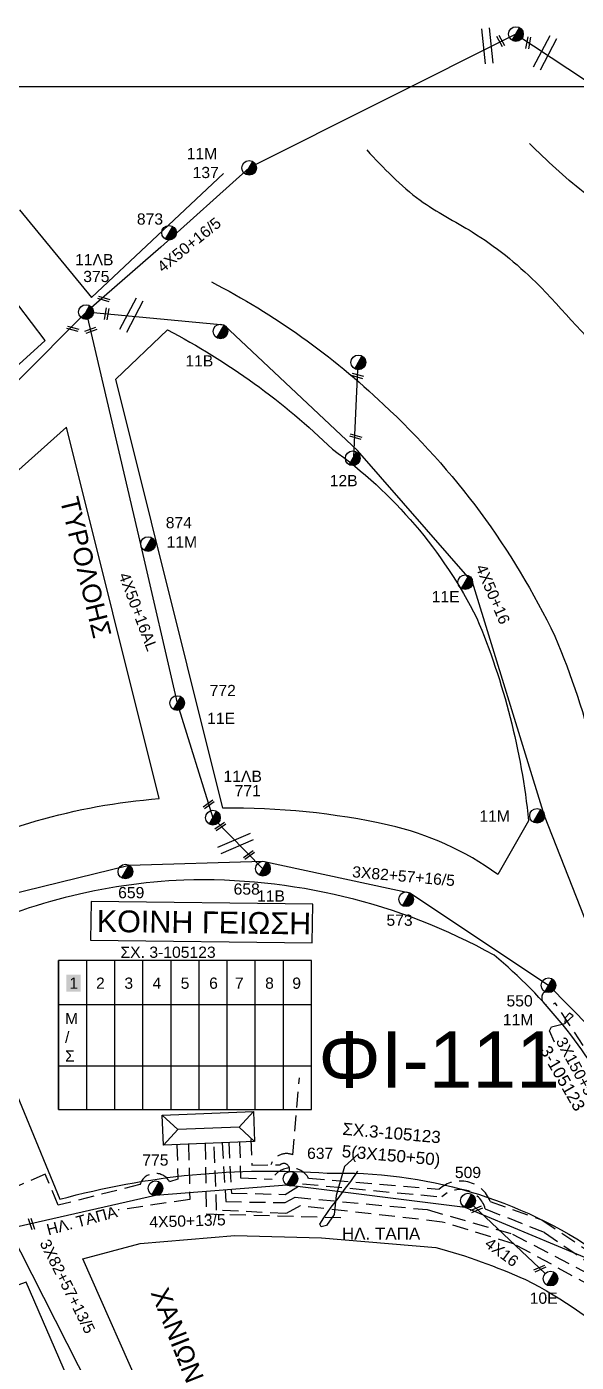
# Model space of a CAD drawing. Header units: millimetres. Extents: x 7453 to 9570, y 777 to 1872.
# Drawn here: x 8029 to 8117, y 1658.1 to 1872.3 of the extents above; entities that cross this region are included whole.
import ezdxf
from ezdxf.enums import TextEntityAlignment as Align

# ---------------------------------------------------------------- set-up
doc = ezdxf.new("R2010")
doc.units = ezdxf.units.MM
doc.linetypes.add('DASHED', pattern=[19.05, 12.7, -6.35])
for name, color, linetype in [('Άγνωστα', 7, 'Continuous'), ('Ασφαλειοκιβώτια Χ.Τ 9 αναχωρήσεων', 7, 'Continuous'), ('Γυμνά εναέρια ΧΤ (3Φ)   4x50AL', 7, 'Continuous'), ('Γυμνά εναέρια ΧΤ και ΦΟΠ (3Φ)   4x50+16AL', 7, 'Continuous'), ('Εναέρια παροχή ΧΤ 4x16', 7, 'SYN_LINE'), ('Επιγραφές - Σχήματα', 7, 'Continuous'), ('Καλώδια ΧΤ   3x150+50AL', 7, 'DASHED'), ('Μηχανική τομή', 7, 'Continuous'), ('Στύλος ΦΜ', 7, 'Continuous'), ('Στύλος ΦΜ @ 1', 7, 'Continuous'), ('Τομή', 7, 'Continuous'), ('Υποσταθμός πόλεως', 7, 'Continuous'), ('Υπόβαθρο ΔΕΗ', 7, 'Continuous')]:
    doc.layers.add(name, color=color, linetype=linetype)
doc.styles.get("Standard").update_dxf_attribs({"font": 'ARIAL.TTF'})
doc.linetypes.add('SYN_LINE', pattern='A,0.5,-0.0001,["/\\/\\/\\/",Standard,S=0.1,R=0,X=0,Y=-0.05],-0.25', length=0.7501)

# ---------------------------------------------------------------- blocks, each defined once
blk = doc.blocks.new('ΥΠΑΡΧΩΝ ΤΣΙΜΕΝΤΕΝΙΟΣ ΣΤΥΛΟΣ')
at = {"layer": 'Στύλος ΦΜ'}
blk.add_hatch(color=7, dxfattribs=at).paths.add_polyline_path([(-1.29, -2.28, 0.574793), (2.62, 0, 0.268822), (1.3, 2.27)])
at = {"layer": 'Στύλος ΦΜ', "color": 7}
blk.add_line((-1.29, -2.28), (1.3, 2.27), dxfattribs=at)
blk.add_circle((0, 0), 2.62, dxfattribs=at)
at = {"layer": 'Στύλος ΦΜ', "flags": 4}
for tag, p in [('ΑΡΙΘΜΟΣ', (-4.68, 8.05)), ('ΤΥΠΟΣ', (-4.91, 3.03))]:
    blk.add_attdef(tag, p, '', height=4, dxfattribs=at)
blk = doc.blocks.new('ΥΠΟΣΤΑΘΜΟΣ ΠΟΛΕΩΣ')
at = {"layer": 'Υποσταθμός πόλεως', "linetype": 'Continuous', "ltscale": 40}
blk.add_lwpolyline([(-8.57, 2.82), (8.57, 2.82), (8.57, -2.82), (-8.57, -2.82)], close=True, dxfattribs=at)
for points in [[(-5.75, 0), (-8.57, 2.82)], [(5.75, 0), (8.57, 2.82)], [(-8.57, -2.82), (-5.75, 0)], [(-5.75, 0), (5.75, 0)], [(8.57, -2.82), (5.75, 0)]]:
    blk.add_lwpolyline(points, dxfattribs=at)
at = {"layer": 'Υποσταθμός πόλεως', "linetype": 'SYN_LINE', "ltscale": 40, "flags": 1}
for tag, p in [('ΜΕΤΑΣΧΗΜΑΤΙΣΜΟΣ', (10.6, 2.39)), ('ΙΣΧΥΣ', (10.58, -0.41)), ('ΑΡΙΘΜΟΣ', (10.7, -3.13))]:
    blk.add_attdef(tag, p, '', height=1.8, dxfattribs=at)
blk = doc.blocks.new('ΑΣΦΑΛΕΙΟΚΙΒΩΤΙΟ ΥΠΟΣΤΑΘΜΟΥ 9A ΑΝΑΧΩΡΗΣΕΩΝ')
at = {"layer": 'Ασφαλειοκιβώτια Χ.Τ 9 αναχωρήσεων', "ltscale": 40}
for p, q in [((0, 0), (0, 23.91)), ((4.5, 0), (4.5, 23.91)), ((9, 0), (9, 23.91)), ((13.5, 0), (13.5, 23.91)), ((18, 0), (18, 23.91)), ((22.5, 0), (22.5, 23.91)), ((27, 0), (27, 23.91)), ((31.5, 0), (31.5, 23.91)), ((36, 0), (36, 23.91)), ((0, 16.87), (40.5, 16.87)), ((0, 7.04), (40.5, 7.04))]:
    blk.add_line(p, q, dxfattribs=at)
at = {"layer": 'Ασφαλειοκιβώτια Χ.Τ 9 αναχωρήσεων'}
blk.add_lwpolyline([(40.5, 0), (40.5, 23.91), (0, 23.91), (0, 0)], close=True, dxfattribs=at)
for s, p in [('1', (1.71, 19.38)), ('2', (5.99, 19.38)), ('3', (10.53, 19.38)), ('4', (15.04, 19.38)), ('5', (19.55, 19.38)), ('6', (24.11, 19.38)), ('7', (28.24, 19.38)), ('8', (33.08, 19.38)), ('9', (37.43, 19.38))]:
    blk.add_text(s, height=1.8, dxfattribs=at).set_placement(p)
at = {"layer": 'Ασφαλειοκιβώτια Χ.Τ 9 αναχωρήσεων', "ltscale": 40}
for tag, height, rotation, p in [('ΟΝΟΜΑ', 2.5, 0.6514, (19.14, 25.35)), ('ΚΕΙΜΕΝΟ 1', 1, 90, (2.42, 3.84)), ('ΚΕΙΜΕΝΟ 2', 1, 90, (6.78, 3.84)), ('ΚΕΙΜΕΝΟ 3', 1, 90, (11.38, 3.84)), ('ΚΕΙΜΕΝΟ 4', 1, 90, (15.86, 3.84)), ('ΚΕΙΜΕΝΟ 5', 1, 90, (20.28, 3.84)), ('ΚΕΙΜΕΝΟ 6', 1, 90, (24.74, 3.84)), ('ΚΕΙΜΕΝΟ 7', 1, 90, (29.28, 3.84)), ('ΚΕΙΜΕΝΟ 8', 1, 90, (33.65, 3.84)), ('ΚΕΙΜΕΝΟ 9', 1, 90, (38.21, 3.84)), ('ΣΧ', 1, 0.6514, (20.24, -0.85))]:
    blk.add_attdef(tag, text='', height=height, rotation=rotation, dxfattribs=at).set_placement(p, align=Align.MIDDLE_CENTER)
blk = doc.blocks.new('ΜΗΧΑΝΙΚΗ ΤΟΜΗ')
at = {"layer": 'Μηχανική τομή', "ltscale": 40}
for p, q in [((-1.89, 0.78), (1.89, 0.78)), ((1.89, 0), (-1.89, 0))]:
    blk.add_line(p, q, dxfattribs=at)
blk = doc.blocks.new('ΤΟΜΗ')
at = {"layer": 'Τομή', "ltscale": 40}
for p, q in [((-5.68, 0), (5.68, 0)), ((5.68, -2.33), (-5.68, -2.33))]:
    blk.add_line(p, q, dxfattribs=at)

msp = doc.modelspace()

# ---------------------------------------------------------------- hatches: boundary and pattern name
at = {"layer": 'Ασφαλειοκιβώτια Χ.Τ 9 αναχωρήσεων'}
for color in [151, 2, 6, 27, 30, 62]:
    msp.add_hatch(color=color, dxfattribs=at).paths.add_polyline_path([(8035.33, 1717.54), (8037.63, 1717.54), (8037.63, 1720.25), (8035.33, 1720.25)])

# ---------------------------------------------------------------- linework, layer by layer
at = {"layer": 'Άγνωστα', "color": 62, "linetype": 'DASHED', "ltscale": 0.2}
msp.add_line((8071.58, 1691.36), (8072.64, 1703.72), dxfattribs=at)
at = {"layer": 'Άγνωστα', "color": 27}
msp.add_lwpolyline([(8008.5, 1723.35), (8023.12, 1732.35), (8045.36, 1737.81), (8066.78, 1738.43), (8090.33, 1733.37), (8112.56, 1718.55), (8129.3, 1701.56)], dxfattribs=at)
at = {"layer": 'Άγνωστα', "linetype": 'DASHED', "ltscale": 0.2}
msp.add_lwpolyline([(8054.87, 1693.07), (8055.09, 1684.19), (8043.6, 1682.52)], dxfattribs=at)
at = {"layer": 'Άγνωστα', "color": 62, "linetype": 'DASHED', "ltscale": 0.2}
msp.add_lwpolyline([(8064.88, 1693.83), (8065.03, 1689.71), (8069.56, 1689.75)], dxfattribs=at)
at = {"layer": 'Άγνωστα', "color": 151}
msp.add_lwpolyline([(8026.09, 1679.48), (8039.06, 1653.9), (8050.1, 1625.45)], dxfattribs=at)
at = {"layer": 'Άγνωστα', "color": 62, "linetype": 'DASHED', "ltscale": 0.2}
for centre, radius, start, end in [((8070.57, 1688.94), 2.62, 67.173, 162.3386), ((8070.15, 1689.05), 0.921, 336.2951, 129.8871)]:
    msp.add_arc(centre, radius, start, end, dxfattribs=at)
at = {"layer": 'Γυμνά εναέρια ΧΤ (3Φ)   4x50AL', "color": 62}
msp.add_lwpolyline([(8131.41, 1669.44), (8099.21, 1682.93), (8070.65, 1686.5), (8049.59, 1684.83), (8026.1, 1679.48)], dxfattribs=at)
at = {"layer": 'Γυμνά εναέρια ΧΤ και ΦΟΠ (3Φ)   4x50+16AL', "color": 151}
for points in [[(8107.35, 1871.09), (8064.6, 1849.63), (8050.44, 1836.9), (8038.47, 1826.51), (8027.5, 1815.43), (8015.16, 1803.85), (7995.03, 1786.38)], [(8038.46, 1826.51), (8047.26, 1789.03), (8053.07, 1763.81), (8058.79, 1745.43), (8066.81, 1737.25)]]:
    msp.add_lwpolyline(points, dxfattribs=at)
at = {"layer": 'Γυμνά εναέρια ΧΤ και ΦΟΠ (3Φ)   4x50+16AL', "color": 1}
msp.add_lwpolyline([(8107.35, 1871.09), (8138.14, 1850.72), (8172.92, 1828.75), (8199.63, 1811.26), (8240.03, 1782.93), (8257.41, 1770.17), (8278.52, 1755.8)], dxfattribs=at)
at = {"layer": 'Γυμνά εναέρια ΧΤ και ΦΟΠ (3Φ)   4x50+16AL', "color": 30}
for points in [[(8129.3, 1701.56), (8111.9, 1745.72), (8100.4, 1783.19), (8081.95, 1804.32), (8060.59, 1824.42), (8038.46, 1826.51)], [(8081.36, 1803.3), (8082.09, 1818.44)]]:
    msp.add_lwpolyline(points, dxfattribs=at)
at = {"layer": 'Εναέρια παροχή ΧΤ 4x16', "color": 85, "linetype": 'Continuous', "ltscale": 20}
msp.add_lwpolyline([(8099.66, 1684.02), (8112.03, 1672.32)], dxfattribs=at)
at = {"layer": 'Επιγραφές - Σχήματα'}
msp.add_lwpolyline([(7491.72, 779.23), (9463.63, 779.23), (9463.63, 1862.62), (7491.72, 1862.62)], close=True, dxfattribs=at)
at = {"layer": 'Επιγραφές - Σχήματα', "color": 190}
msp.add_lwpolyline([(8039.19, 1725.8), (8074.7, 1725.37), (8074.78, 1731.54), (8039.27, 1731.97)], close=True, dxfattribs=at)
at = {"layer": 'Επιγραφές - Σχήματα', "ltscale": 20}
for points in [[(8113.5, 1709.42), (8112.7, 1711.23), (8113.02, 1711.91), (8115.19, 1712.4), (8116.49, 1713.65), (8115.94, 1714.1), (8115.24, 1713.35), (8115.19, 1712.35)], [(8082.14, 1691.52), (8079.85, 1689.5), (8078.55, 1684.86), (8078.22, 1681.79), (8076.98, 1680.03), (8076.13, 1679.83), (8075.93, 1680.23), (8076.59, 1681.27), (8077.76, 1682.97), (8078.87, 1684.34), (8080.05, 1686.04), (8080.9, 1687.08), (8082.01, 1688.72)]]:
    msp.add_lwpolyline(points, dxfattribs=at)
at = {"layer": 'Καλώδια ΧΤ   3x150+50AL', "color": 27, "ltscale": 0.2}
msp.add_lwpolyline([(8063.07, 1693.41), (8063.22, 1687.67), (8068.31, 1687.48, -0.595168), (8074.12, 1687.6), (8095.02, 1685.83, -0.525898), (8103.23, 1683.9), (8111.51, 1680.93), (8120.67, 1674.78), (8126.08, 1677.41), (8124.4, 1699.34), (8113.62, 1715.73, -1.12348), (8111.98, 1717.53, 37.89907)], format="xyb", dxfattribs=at)
at = {"layer": 'Καλώδια ΧΤ   3x150+50AL', "color": 2, "ltscale": 0.2}
msp.add_lwpolyline([(8093.12, 1682.57), (8106.81, 1678.66), (8120.11, 1671.7), (8126.28, 1674.89), (8127.86, 1677.53), (8132.5, 1677.79), (8130.59, 1700.71), (8149.34, 1701.21, 0.564841), (8155.15, 1701.54), (8168.11, 1704.3), (8177.71, 1704.7, 0.778075), (8179.09, 1704.95)], format="xyb", dxfattribs=at)
at = {"layer": 'Καλώδια ΧΤ   3x150+50AL', "color": 30, "ltscale": 0.2}
msp.add_lwpolyline([(8061.32, 1693.34), (8061.76, 1685.24), (8070.36, 1685.01), (8073.15, 1686.71), (8095.47, 1684.61, -0.570257), (8102.43, 1682.71), (8111.9, 1678.92), (8120.43, 1673.06), (8126.1, 1676.17), (8127.12, 1678.66), (8129.74, 1679.06), (8127.97, 1700.07), (8128.2, 1701.12)], format="xyb", dxfattribs=at)
at = {"layer": 'Καλώδια ΧΤ   3x150+50AL', "color": 151, "ltscale": 0.2}
msp.add_lwpolyline([(8053.03, 1692.99), (8053.17, 1687.48), (8051.86, 1687.05, 0.648896), (8047.1, 1686.61), (8034.01, 1683.27), (8031.94, 1688.28), (8025.6, 1685.49)], format="xyb", dxfattribs=at)
at = {"layer": 'Καλώδια ΧΤ   3x150+50AL', "ltscale": 0.2}
msp.add_lwpolyline([(8057.56, 1693.18), (8057.72, 1681.88), (8080.39, 1681.29)], dxfattribs=at)
at = {"layer": 'Καλώδια ΧΤ   3x150+50AL', "color": 6, "ltscale": 0.2}
msp.add_lwpolyline([(8132.29, 1671.6), (8132.29, 1676.22), (8128.24, 1676.25), (8126.57, 1673.88), (8119.71, 1670.16), (8106.96, 1677.11), (8095.52, 1680.59), (8072.77, 1683.17), (8070.48, 1681.95), (8059.39, 1682.48), (8058.97, 1693.24)], dxfattribs=at)
at = {"layer": 'Καλώδια ΧΤ   3x150+50AL', "color": 2, "ltscale": 0.2}
msp.add_lwpolyline([(8060.29, 1693.29), (8060.85, 1683.86), (8070.35, 1683.7), (8071.96, 1684.56), (8093.12, 1682.57)], dxfattribs=at)
at = {"layer": 'Υπόβαθρο ΔΕΗ'}
for points in [[(8025.94, 1825.94), (8006.85, 1849.87), (8001.72, 1850.08), (7973.93, 1822.24), (7986.32, 1793.37), (7995.36, 1788.72), (8031.94, 1821.95), (8009.95, 1850.83)], [(8027.81, 1842.9), (8039.35, 1828.86), (8060.5, 1848.71)]]:
    msp.add_lwpolyline(points, dxfattribs=at)
for points in [[(8058.57, 1831.33, -0.072149), (8086.12, 1811.69, -0.094892), (8113.56, 1774.55, -0.086519), (8122.99, 1734.62, 0.217618), (8152.97, 1711.61, -0.088105), (8193.92, 1713.7, -0.08836), (8228.99, 1701.22, -0.076803), (8243.13, 1691.3, 1.455419)], [(8060.37, 1746.95), (8043.22, 1815.76), (8051.5, 1823.67, -0.071772), (8077.96, 1804.52, -0.121064), (8101.06, 1777.44, -0.074543), (8109.36, 1744.94), (8104.44, 1736.33, 0.100744), (8086.92, 1744.25, 0.057501), (8060.37, 1746.95, 1.034507)], [(8050.2, 1748.49), (8035.35, 1808.07), (7995.75, 1772.68), (8011.91, 1737.37, -0.102976), (8050.2, 1748.49, 1.715577)], [(8017.08, 1725.95), (8034.28, 1684.24, -0.085442), (8077.12, 1688.42, -0.159816), (8120.74, 1675.51), (8125.6, 1678.75), (8123.56, 1698.93, 0.099243), (8103.84, 1723.38, 0.13473), (8054.13, 1735.41, 0.104945), (8017.08, 1725.95, 5.010641)], [(8125.52, 1659.81), (8115.68, 1627.48, 0.036757), (8092.32, 1631.68, 0.003092), (8071.62, 1629.96), (8058.55, 1628.09), (8037.96, 1674.7), (8047.12, 1677.17), (8062.32, 1678.4), (8076.2, 1678.03), (8094.53, 1676.51, -0.038755), (8108.86, 1671.37, -0.0679), (8125.52, 1659.81, -0.522488)], [(8001.51, 1548.45), (8028.03, 1562.36, -0.12574), (8023.67, 1587.36, -0.125283), (8030.67, 1609.49, -0.105342), (8048.07, 1626.68), (8028.85, 1670.95, 0.094312), (8009.62, 1659.85, 0.064025), (7988.92, 1638, 0.040658), (7980.75, 1620.67, 0.058333), (7981.62, 1594.26, 0.139965), (7990.67, 1563.81, 0.109852), (8001.51, 1548.45, 59.67813)]]:
    msp.add_lwpolyline(points, format="xyb", dxfattribs=at)
for points in [[(8271.62, 1733.43), (8267.04, 1735.08), (8258.85, 1735.95), (8250.92, 1738.88), (8235.3, 1752.67), (8229.74, 1758.82), (8222.87, 1770.14), (8216.97, 1777.3), (8206.68, 1783.47), (8194.35, 1790.72), (8185.68, 1800.48), (8176.37, 1810.13), (8148.77, 1828.02), (8133.02, 1836.85), (8118.14, 1845.78), (8109.5, 1853.55)], [(8083.45, 1852.5), (8092, 1844.44), (8100.35, 1839.35), (8110.53, 1831.29), (8123.78, 1817.95), (8147.71, 1805.54), (8167.4, 1793.35), (8176.55, 1789.3), (8183.17, 1784.11), (8188.74, 1782.77), (8187.5, 1778.07), (8190.18, 1775.67), (8197.96, 1773.84), (8197.73, 1772.31), (8204.49, 1764.28), (8204.54, 1763.33), (8214.89, 1754.92), (8224.18, 1748.41), (8229.38, 1741.43), (8236.7, 1731.08), (8247.6, 1724.56), (8259.23, 1720.88), (8268.31, 1722.12)]]:
    msp.add_spline(points, degree=3, dxfattribs=at)

# ---------------------------------------------------------------- block references
at = {"layer": 'Ασφαλειοκιβώτια Χ.Τ 9 αναχωρήσεων'}
msp.add_blockref('ΑΣΦΑΛΕΙΟΚΙΒΩΤΙΟ ΥΠΟΣΤΑΘΜΟΥ 9A ΑΝΑΧΩΡΗΣΕΩΝ', (8034.08, 1698.61), dxfattribs=at)
at = {"layer": 'Μηχανική τομή'}
for p, xscale, yscale, zscale, rotation in [((8105.06, 1870.08), 0.4999999999999317, 0.4999999999999317, 0.4999999999999317, 118.8847345014857), ((8109.5, 1869.66), 0.4999999999999231, 0.4999999999999231, 0.4999999999999231, 79.80865647477808), ((8041.39, 1828.8), 0.5000000000000042, 0.5000000000000042, 0.5000000000000042, 164.2329632650218), ((8041.97, 1826.17), 0.4999999999999281, 0.4999999999999281, 0.4999999999999281, 79.80865647477488), ((8036.38, 1824.01), 0.5000000000000042, 0.5000000000000042, 0.5000000000000042, 164.2329632650218), ((8039.3, 1823.39), 0.4999999999999634, 0.4999999999999634, 0.4999999999999634, 20.20367256223767), ((8081.99, 1816.46), 0.5000000000000042, 0.5000000000000042, 0.5000000000000042, 164.2329632650218), ((8081.72, 1806.72), 0.5000000000000042, 0.5000000000000042, 0.5000000000000042, 164.2329632650218), ((8058.23, 1747.41), 0.4999999999999006, 0.4999999999999006, 0.4999999999999006, 34.82683033035863), ((8060.1, 1743.85), 0.4999999999999006, 0.4999999999999006, 0.4999999999999006, 34.82683033035863), ((8064.69, 1739.28), 0.4999999999999472, 0.4999999999999472, 0.4999999999999472, 34.82683033035492), ((8100.94, 1682.8), 0.4999999999997131, 0.4999999999997131, 0.4999999999997131, 203.756178836692), ((8029.55, 1680.21), 0.4999999999997131, 0.4999999999997131, 0.4999999999997131, 288.0422410977092), ((8111.1, 1673.3), 0.4999999999997131, 0.4999999999997131, 0.4999999999997131, 203.756178836692)]:
    msp.add_blockref('ΜΗΧΑΝΙΚΗ ΤΟΜΗ', p, dxfattribs=dict(at, xscale=xscale, yscale=yscale, zscale=zscale, rotation=rotation))
at = {"layer": 'Στύλος ΦΜ @ 1', "ltscale": 40, "xscale": 0.4499999999998181, "yscale": 0.4499999999998181, "zscale": 0.4499999999998181}
for p in [(8107.34, 1871.09), (8082.09, 1818.44)]:
    msp.add_blockref('ΥΠΑΡΧΩΝ ΤΣΙΜΕΝΤΕΝΙΟΣ ΣΤΥΛΟΣ', p, dxfattribs=at)
at = {"layer": 'Στύλος ΦΜ @ 1', "ltscale": 40}
ref = msp.add_blockref('ΥΠΑΡΧΩΝ ΤΣΙΜΕΝΤΕΝΙΟΣ ΣΤΥΛΟΣ', (8064.6, 1849.63), dxfattribs=dict(at, xscale=0.4499999999998181, yscale=0.4499999999998181, zscale=0.4499999999998181))
ref.add_attrib('ΤΥΠΟΣ', '11Μ', (8054.59, 1851.02), dxfattribs={"layer": 'Στύλος ΦΜ', "height": 1.8, "flags": 4})
ref.add_attrib('ΑΡΙΘΜΟΣ', '137', (8055.54, 1847.99), dxfattribs={"layer": 'Στύλος ΦΜ', "height": 1.8, "flags": 4})
ref = msp.add_blockref('ΥΠΑΡΧΩΝ ΤΣΙΜΕΝΤΕΝΙΟΣ ΣΤΥΛΟΣ', (8051.77, 1839.22), dxfattribs=dict(at, xscale=0.4499999999998181, yscale=0.4499999999998181, zscale=0.4499999999998181))
ref.add_attrib('ΑΡΙΘΜΟΣ', '873', (8046.61, 1840.53), dxfattribs={"layer": 'Στύλος ΦΜ', "height": 1.8, "flags": 4})
ref = msp.add_blockref('ΥΠΑΡΧΩΝ ΤΣΙΜΕΝΤΕΝΙΟΣ ΣΤΥΛΟΣ', (8038.46, 1826.51), dxfattribs=dict(at, xscale=0.4499999999998181, yscale=0.4499999999998181, zscale=0.4499999999998181))
ref.add_attrib('ΤΥΠΟΣ', '11ΛΒ', (8036.71, 1834.01), dxfattribs={"layer": 'Στύλος ΦΜ', "height": 1.8, "flags": 4})
ref.add_attrib('ΑΡΙΘΜΟΣ', '375', (8038.02, 1831.32), dxfattribs={"layer": 'Στύλος ΦΜ', "height": 1.8, "flags": 4})
ref = msp.add_blockref('ΥΠΑΡΧΩΝ ΤΣΙΜΕΝΤΕΝΙΟΣ ΣΤΥΛΟΣ', (8060.01, 1823.4), dxfattribs=dict(at, xscale=0.4499999999998181, yscale=0.4499999999998181, zscale=0.4499999999998181))
ref.add_attrib('ΤΥΠΟΣ', '11Β', (8054.38, 1817.78), dxfattribs={"layer": 'Στύλος ΦΜ', "height": 1.8, "flags": 4})
ref = msp.add_blockref('ΥΠΑΡΧΩΝ ΤΣΙΜΕΝΤΕΝΙΟΣ ΣΤΥΛΟΣ', (8081.2, 1803.06), dxfattribs=dict(at, xscale=0.4499999999998181, yscale=0.4499999999998181, zscale=0.4499999999998181))
ref.add_attrib('ΤΥΠΟΣ', '12Β', (8077.51, 1798.58), dxfattribs={"layer": 'Στύλος ΦΜ', "height": 1.8, "flags": 4})
ref = msp.add_blockref('ΥΠΑΡΧΩΝ ΤΣΙΜΕΝΤΕΝΙΟΣ ΣΤΥΛΟΣ', (8048.41, 1789.3), dxfattribs=dict(at, xscale=0.4499999999998181, yscale=0.4499999999998181, zscale=0.4499999999998181))
ref.add_attrib('ΤΥΠΟΣ', '11Μ', (8051.37, 1788.73), dxfattribs={"layer": 'Στύλος ΦΜ', "height": 1.8, "flags": 4})
ref.add_attrib('ΑΡΙΘΜΟΣ', '874', (8051.24, 1791.84), dxfattribs={"layer": 'Στύλος ΦΜ', "height": 1.8, "flags": 4})
ref = msp.add_blockref('ΥΠΑΡΧΩΝ ΤΣΙΜΕΝΤΕΝΙΟΣ ΣΤΥΛΟΣ', (8099.22, 1783.19), dxfattribs=dict(at, xscale=0.4499999999998181, yscale=0.4499999999998181, zscale=0.4499999999998181))
ref.add_attrib('ΤΥΠΟΣ', '11Ε', (8093.84, 1779.97), dxfattribs={"layer": 'Στύλος ΦΜ', "height": 1.8, "flags": 4})
ref = msp.add_blockref('ΥΠΑΡΧΩΝ ΤΣΙΜΕΝΤΕΝΙΟΣ ΣΤΥΛΟΣ', (8053.07, 1763.81), dxfattribs=dict(at, xscale=0.4499999999998181, yscale=0.4499999999998181, zscale=0.4499999999998181))
ref.add_attrib('ΤΥΠΟΣ', '11Ε', (8057.87, 1760.46), dxfattribs={"layer": 'Στύλος ΦΜ', "height": 1.8, "flags": 4})
ref.add_attrib('ΑΡΙΘΜΟΣ', '772', (8058.27, 1764.92), dxfattribs={"layer": 'Στύλος ΦΜ', "height": 1.8, "flags": 4})
ref = msp.add_blockref('ΥΠΑΡΧΩΝ ΤΣΙΜΕΝΤΕΝΙΟΣ ΣΤΥΛΟΣ', (8058.79, 1745.43), dxfattribs=dict(at, xscale=0.4499999999998181, yscale=0.4499999999998181, zscale=0.4499999999998181))
ref.add_attrib('ΤΥΠΟΣ', '11ΛΒ', (8060.49, 1751.17), dxfattribs={"layer": 'Στύλος ΦΜ', "height": 1.8, "flags": 4})
ref.add_attrib('ΑΡΙΘΜΟΣ', '771', (8062.27, 1748.86), dxfattribs={"layer": 'Στύλος ΦΜ', "height": 1.8, "flags": 4})
ref = msp.add_blockref('ΥΠΑΡΧΩΝ ΤΣΙΜΕΝΤΕΝΙΟΣ ΣΤΥΛΟΣ', (8110.73, 1745.72), dxfattribs=dict(at, xscale=0.4499999999998181, yscale=0.4499999999998181, zscale=0.4499999999998181))
ref.add_attrib('ΤΥΠΟΣ', '11Μ', (8101.49, 1744.78), dxfattribs={"layer": 'Στύλος ΦΜ', "height": 1.8, "flags": 4})
ref = msp.add_blockref('ΥΠΑΡΧΩΝ ΤΣΙΜΕΝΤΕΝΙΟΣ ΣΤΥΛΟΣ', (8044.77, 1736.79), dxfattribs=dict(at, xscale=0.4499999999998181, yscale=0.4499999999998181, zscale=0.4499999999998181))
ref.add_attrib('ΑΡΙΘΜΟΣ', '659', (8043.61, 1732.51), dxfattribs={"layer": 'Στύλος ΦΜ', "height": 1.8, "flags": 4})
ref = msp.add_blockref('ΥΠΑΡΧΩΝ ΤΣΙΜΕΝΤΕΝΙΟΣ ΣΤΥΛΟΣ', (8066.81, 1737.25), dxfattribs=dict(at, xscale=0.4499999999998181, yscale=0.4499999999998181, zscale=0.4499999999998181))
ref.add_attrib('ΤΥΠΟΣ', '11Β', (8065.86, 1731.97), dxfattribs={"layer": 'Στύλος ΦΜ', "height": 1.8, "flags": 4})
ref.add_attrib('ΑΡΙΘΜΟΣ', '658', (8062.11, 1733.09), dxfattribs={"layer": 'Στύλος ΦΜ', "height": 1.8, "flags": 4})
ref = msp.add_blockref('ΥΠΑΡΧΩΝ ΤΣΙΜΕΝΤΕΝΙΟΣ ΣΤΥΛΟΣ', (8089.75, 1732.34), dxfattribs=dict(at, xscale=0.4499999999998181, yscale=0.4499999999998181, zscale=0.4499999999998181))
ref.add_attrib('ΑΡΙΘΜΟΣ', '573', (8086.6, 1728.09), dxfattribs={"layer": 'Στύλος ΦΜ', "height": 1.8, "flags": 4})
ref = msp.add_blockref('ΥΠΑΡΧΩΝ ΤΣΙΜΕΝΤΕΝΙΟΣ ΣΤΥΛΟΣ', (8112.56, 1718.55), dxfattribs=dict(at, xscale=0.4499999999998181, yscale=0.4499999999998181, zscale=0.4499999999998181))
ref.add_attrib('ΤΥΠΟΣ', '11Μ', (8105.25, 1712.13), dxfattribs={"layer": 'Στύλος ΦΜ', "height": 1.8, "flags": 4})
ref.add_attrib('ΑΡΙΘΜΟΣ', '550', (8105.83, 1715.16), dxfattribs={"layer": 'Στύλος ΦΜ', "height": 1.8, "flags": 4})
ref = msp.add_blockref('ΥΠΑΡΧΩΝ ΤΣΙΜΕΝΤΕΝΙΟΣ ΣΤΥΛΟΣ', (8071.23, 1687.52), dxfattribs=dict(at, xscale=0.4499999999998181, yscale=0.4499999999998181, zscale=0.4499999999998181))
ref.add_attrib('ΑΡΙΘΜΟΣ', '637', (8073.88, 1690.71), dxfattribs={"layer": 'Στύλος ΦΜ', "height": 1.8, "flags": 4})
ref = msp.add_blockref('ΥΠΑΡΧΩΝ ΤΣΙΜΕΝΤΕΝΙΟΣ ΣΤΥΛΟΣ', (8049.59, 1686), dxfattribs=dict(at, xscale=0.4499999999998181, yscale=0.4499999999998181, zscale=0.4499999999998181))
ref.add_attrib('ΑΡΙΘΜΟΣ', '775', (8047.48, 1689.63), dxfattribs={"layer": 'Στύλος ΦΜ', "height": 1.8, "flags": 4})
ref = msp.add_blockref('ΥΠΑΡΧΩΝ ΤΣΙΜΕΝΤΕΝΙΟΣ ΣΤΥΛΟΣ', (8099.66, 1684.02), dxfattribs=dict(at, xscale=0.4499999999998181, yscale=0.4499999999998181, zscale=0.4499999999998181))
ref.add_attrib('ΑΡΙΘΜΟΣ', '509', (8097.56, 1687.64), dxfattribs={"layer": 'Στύλος ΦΜ', "height": 1.8, "flags": 4})
ref = msp.add_blockref('ΥΠΑΡΧΩΝ ΤΣΙΜΕΝΤΕΝΙΟΣ ΣΤΥΛΟΣ', (8112.88, 1671.51), dxfattribs=dict(at, xscale=0.4499999999998181, yscale=0.4499999999998181, zscale=0.4499999999998181))
ref.add_attrib('ΤΥΠΟΣ', '10Ε', (8109.55, 1667.48), dxfattribs={"layer": 'Στύλος ΦΜ', "height": 1.8, "flags": 4})
at = {"layer": 'Τομή'}
for p, xscale, yscale, zscale, rotation in [((8103.34, 1869.25), 0.4999999999999073, 0.4999999999999073, 0.4999999999999073, 276.0961537694589), ((8112.52, 1867.79), 0.4999999999999306, 0.4999999999999306, 0.4999999999999306, 242.4228260205503), ((8046.25, 1825.75), 0.4999999999999306, 0.4999999999999306, 0.4999999999999306, 242.4228260205503), ((8062.66, 1740.74), 0.5000000000000172, 0.5000000000000172, 0.5000000000000172, 203.2345516599222)]:
    msp.add_blockref('ΤΟΜΗ', p, dxfattribs=dict(at, xscale=xscale, yscale=yscale, zscale=zscale, rotation=rotation))
at = {"layer": 'Υποσταθμός πόλεως', "xscale": 0.8537621530232202, "yscale": 0.8537621530232202, "zscale": 0.8537621530232202, "rotation": 182.4074244778905}
msp.add_blockref('ΥΠΟΣΤΑΘΜΟΣ ΠΟΛΕΩΣ', (8058.07, 1695.61), dxfattribs=at)

# ---------------------------------------------------------------- texts
at = {"layer": 'Άγνωστα', "char_height": 1.8, "width": 36.4294, "attachment_point": 1}
for s, insert, rotation in [('3X82+57+16/5', (8081.21, 1737.68), 354.953), ('3X82+57+13/5', (8032.59, 1678.04), 296.7457)]:
    msp.add_mtext(s, dxfattribs=dict(at, insert=insert, rotation=rotation))
at = {"layer": 'Ασφαλειοκιβώτια Χ.Τ 9 αναχωρήσεων', "insert": (8035.1, 1714.12), "char_height": 1.8, "width": 2.0273, "attachment_point": 1}
msp.add_mtext('Μ\\P/\\PΣ', dxfattribs=at)
at = {"layer": 'Γυμνά εναέρια ΧΤ (3Φ)   4x50AL', "insert": (8048.58, 1681.48), "char_height": 1.8, "width": 36.4294, "attachment_point": 1, "rotation": 1.8138}
msp.add_mtext('4X50+13/5', dxfattribs=at)
at = {"layer": 'Γυμνά εναέρια ΧΤ και ΦΟΠ (3Φ)   4x50+16AL', "char_height": 1.8, "width": 36.4294, "attachment_point": 1}
for s, insert, rotation in [('4X50+16/5', (8049.65, 1834.15), 38.9958), ('4X50+16AL', (8045.34, 1784.96), 290.634), ('4X50+16', (8102.51, 1786.29), 293.0213)]:
    msp.add_mtext(s, dxfattribs=dict(at, insert=insert, rotation=rotation))
at = {"layer": 'Εναέρια παροχή ΧΤ 4x16', "insert": (8103.26, 1678.23), "char_height": 1.8, "width": 36.4294, "attachment_point": 1, "rotation": 323.393}
msp.add_mtext('4X16', dxfattribs=at)
at = {"layer": 'Επιγραφές - Σχήματα', "width": 36.4294, "attachment_point": 1}
for s, insert, char_height, rotation in [('TYPOΛOHΣ', (8037.19, 1797.15), 3, 283.5133), ('{\\H1.083x;3-105123}', (8112.82, 1709.11), 1.8, 299.8725), ('{\\H1.083x;ΣΧ.3-105123}', (8079.67, 1696.53), 1.8, 354.953), ('HΛ. ΤΑΠΑ', (8031.96, 1680.18), 1.8, 14.8977), ('XANIΩN', (8051.57, 1670.4), 3, 291.5665)]:
    msp.add_mtext(s, dxfattribs=dict(at, insert=insert, char_height=char_height, rotation=rotation))
at = {"layer": 'Επιγραφές - Σχήματα', "color": 190, "insert": (8040.21, 1730.61), "char_height": 3.5, "width": 35.1311, "attachment_point": 1, "rotation": 359.3041}
msp.add_mtext('KOINH ΓΕΙΩΣΗ', dxfattribs=at)
at = {"layer": 'Επιγραφές - Σχήματα', "attachment_point": 1}
for s, insert, char_height, width in [('ΣΧ. 3-105123', (8043.98, 1724.75), 1.8, 36.4294), ('ΦΙ-111', (8075.67, 1711.14), 9, 10.4588), ('HΛ. ΤΑΠΑ', (8079.46, 1679.7), 1.949, 16.2172)]:
    msp.add_mtext(s, dxfattribs=dict(at, insert=insert, char_height=char_height, width=width))
at = {"layer": 'Καλώδια ΧΤ   3x150+50AL', "char_height": 1.8, "width": 36.4294, "attachment_point": 1}
for s, insert, rotation in [('3X150+50', (8115.26, 1710.46), 298.5001), ('{\\H1.083x;5(3X150+50)}', (8079.55, 1692.95), 354.953)]:
    msp.add_mtext(s, dxfattribs=dict(at, insert=insert, rotation=rotation))

doc.saveas('drawing.dxf')
